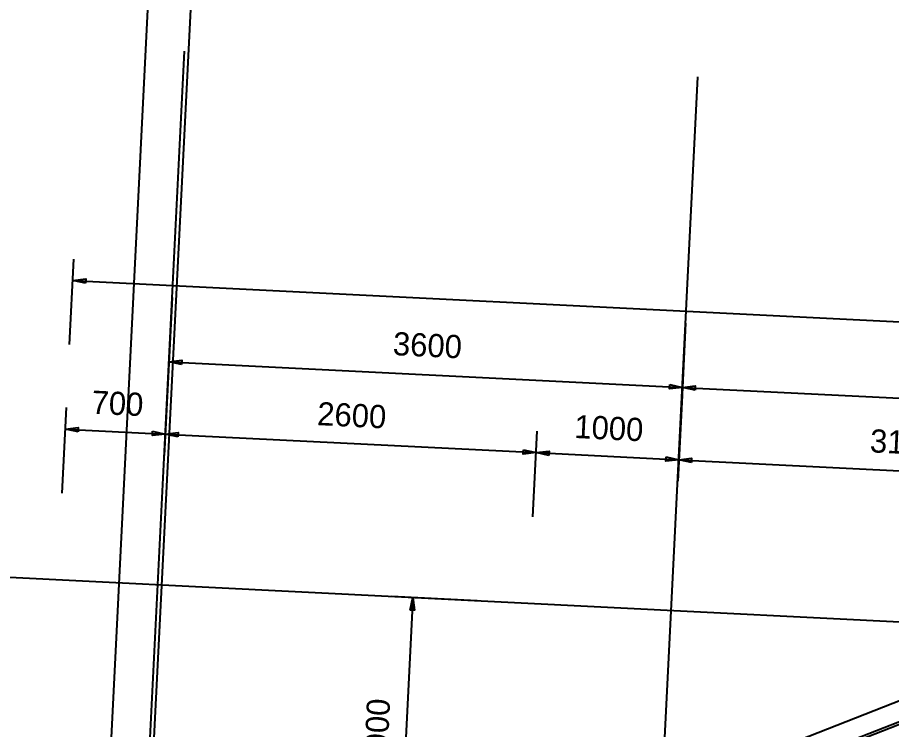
# Model space of a CAD drawing. Extents: x 549999 to 550212, y 1838161 to 1838467.
# Drawn here: x 550069.11 to 550075.23, y 1838244.99 to 1838249.97 of the extents above; entities that cross this region are included whole.
import ezdxf

# ---------------------------------------------------------------- set-up
doc = ezdxf.new("R2010")
doc.units = 0
for name, color, linetype in [('Level 18', 7, 'Continuous'), ('Level 20', 7, 'Continuous'), ('Level 24', 7, 'Continuous'), ('Level 37', 7, 'Continuous')]:
    doc.layers.add(name, color=color, linetype=linetype)

msp = doc.modelspace()

# ---------------------------------------------------------------- linework, layer by layer
at = {"layer": 'Level 18'}
for p, q in [((550069.6363, 1838236.7996), (550070.283, 1838249.7367)), ((550073.2318, 1838236.6198), (550073.8785, 1838249.5569)), ((550064.9521, 1838246.2601), (550092.4818, 1838244.8838))]:
    msp.add_line(p, q, dxfattribs=at)
at = {"layer": 'Level 20'}
for p, q in [((550067.236, 1838194.2078), (550071.8092, 1838285.6836)), ((550067.5357, 1838194.1929), (550072.1088, 1838285.6686)), ((550069.4795, 1838247.6829), (550069.5094, 1838248.2821)), ((550069.5019, 1838248.1323), (550086.9801, 1838247.2585)), ((550070.1968, 1838248.0126), (550070.1669, 1838247.4134)), ((550073.7923, 1838247.8329), (550073.7624, 1838247.2337)), ((550073.7923, 1838247.8329), (550073.7624, 1838247.2337)), ((550070.1744, 1838247.5632), (550073.7699, 1838247.3835)), ((550070.1715, 1838247.5067), (550070.1416, 1838246.9075)), ((550070.1715, 1838247.5067), (550070.1416, 1838246.9075)), ((550073.7699, 1838247.3835), (550082.3591, 1838246.9541)), ((550073.767, 1838247.3269), (550073.7371, 1838246.7277)), ((550073.767, 1838247.3269), (550073.7371, 1838246.7277)), ((550069.4275, 1838246.6429), (550069.4574, 1838247.2421)), ((550069.4499, 1838247.0922), (550070.1491, 1838247.0573)), ((550070.1491, 1838247.0573), (550072.7458, 1838246.9275)), ((550072.7234, 1838246.4781), (550072.7533, 1838247.0773)), ((550072.7234, 1838246.4781), (550072.7533, 1838247.0773)), ((550072.7458, 1838246.9275), (550073.7446, 1838246.8775)), ((550073.7446, 1838246.8775), (550076.8906, 1838246.7203)), ((550072.3319, 1838245.8912), (550071.7328, 1838245.9211)), ((550071.8826, 1838245.9136), (550071.7877, 1838244.016))]:
    msp.add_line(p, q, dxfattribs=at)
for points in [[(550069.5904, 1838248.113), (550069.5019, 1838248.1323), (550069.5919, 1838248.1427)], [(550070.2628, 1838247.5439), (550070.1744, 1838247.5632), (550070.2643, 1838247.5736)], [(550073.6814, 1838247.4028), (550073.7699, 1838247.3835), (550073.6799, 1838247.3731)], [(550073.8583, 1838247.3642), (550073.7699, 1838247.3835), (550073.8598, 1838247.3939)], [(550069.5384, 1838247.0729), (550069.4499, 1838247.0922), (550069.5399, 1838247.1027)], [(550070.0606, 1838247.0766), (550070.1491, 1838247.0573), (550070.0591, 1838247.0469)], [(550070.2375, 1838247.038), (550070.1491, 1838247.0573), (550070.239, 1838247.0677)], [(550072.6574, 1838246.9468), (550072.7458, 1838246.9275), (550072.6559, 1838246.9171)], [(550072.8343, 1838246.9082), (550072.7458, 1838246.9275), (550072.8358, 1838246.9379)], [(550073.6561, 1838246.8969), (550073.7446, 1838246.8775), (550073.6546, 1838246.8671)], [(550073.833, 1838246.8582), (550073.7446, 1838246.8775), (550073.8345, 1838246.888)], [(550071.8632, 1838245.8252), (550071.8826, 1838245.9136), (550071.893, 1838245.8237)]]:
    msp.add_lwpolyline(points, close=True, dxfattribs=at)
at = {"layer": 'Level 24'}
msp.add_line((550075.3079, 1838245.1966), (550073.179, 1838244.3637), dxfattribs=at)
at = {"layer": 'Level 37'}
for p, q in [((550076.5694, 1838245.5451), (550072.5991, 1838243.9919)), ((550073.6858, 1838244.401), (550076.5686, 1838245.5287))]:
    msp.add_line(p, q, dxfattribs=at)

# ---------------------------------------------------------------- texts
at = {"layer": 'Level 20'}
for s, rotation, p in [('3600', 357.13801, (550071.74, 1838247.61)), ('700', 357.13801, (550069.63, 1838247.2)), ('2600', 357.13801, (550071.21, 1838247.12)), ('1000', 357.13801, (550073.01, 1838247.03)), ('3150', 357.13801, (550075.08, 1838246.93)), ('1900', 87.13801, (550071.7, 1838244.72))]:
    msp.add_text(s, height=0.16224, rotation=rotation, dxfattribs=at).set_placement(p)

doc.saveas('drawing.dxf')
